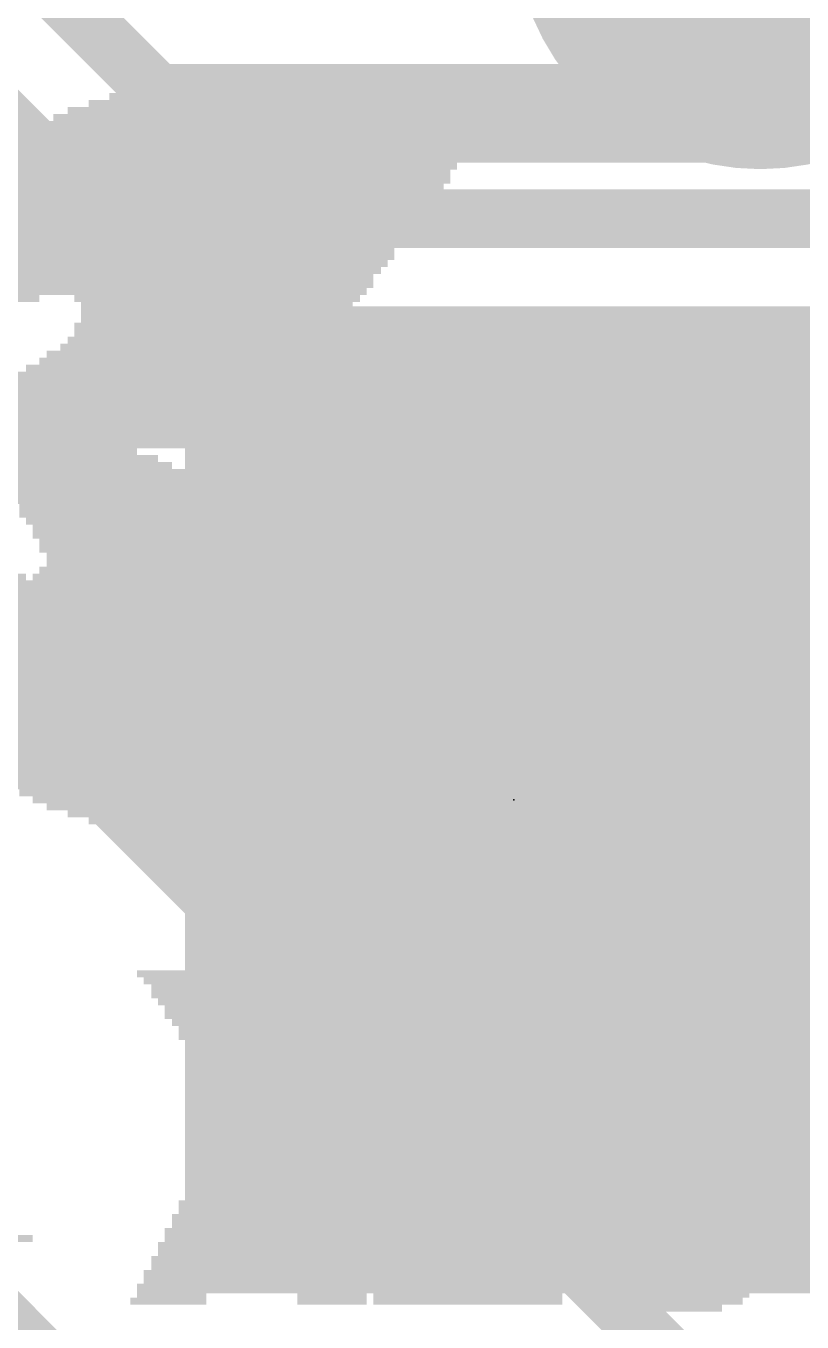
# Model space of a CAD drawing. Extents: x -0.1 to 35.6, y -0.1 to 17.9.
# Drawn here: x 26.977 to 29.337, y 7.175 to 11.115 of the extents above; entities that cross this region are included whole.
import ezdxf

# ---------------------------------------------------------------- set-up
doc = ezdxf.new("R2010")
doc.units = 0
for name, color, linetype in [('1', 12, 'CONTINUOUS'), ('16', 5, 'CONTINUOUS'), ('18', 110, 'CONTINUOUS'), ('201', 6, 'CONTINUOUS'), ('21', 40, 'CONTINUOUS'), ('23', 40, 'CONTINUOUS')]:
    doc.layers.add(name, color=color, linetype=linetype)

# ---------------------------------------------------------------- blocks, each defined once
blk = doc.blocks.new('PIE')
at = {"const_width": 0.5}
blk.add_lwpolyline([(0, -0.25, 1), (0, 0.25, 1), (0, -0.25)], format="xyb", dxfattribs=at)
blk = doc.blocks.new('RECT')
blk.add_solid([(-0.5, -0.5), (0.5, -0.5), (-0.5, 0.5), (0.5, 0.5)])
blk = doc.blocks.new('ROUNDV')
at = {"const_width": 0.5}
blk.add_lwpolyline([(0, -0.25, 1), (0, 0.25, 1), (0, -0.25)], format="xyb", dxfattribs=at)

msp = doc.modelspace()

# ---------------------------------------------------------------- linework, layer by layer
at = {"layer": '1', "const_width": 0.1778}
for points in [[(26.8687, 11.42), (27.3779, 10.9107)], [(26.7423, 11.0075), (27.2201, 10.5297)], [(27.3779, 10.9107), (30.9441, 10.9107)], [(27.2201, 10.5297), (30.7863, 10.5297)], [(28.829, 9.779), (28.4607, 9.4107)], [(30.1267, 9.779), (28.829, 9.779)], [(28.4607, 9.4107), (28.4607, 8.763)], [(27.3577, 6.7398), (26.6107, 7.4868)]]:
    msp.add_lwpolyline(points, dxfattribs=at)
at = {"layer": '1', "const_width": 0.0889}
for points in [[(27.3779, 10.9551, 1), (27.3779, 10.8663)], [(27.3465, 10.8793, 1), (27.4094, 10.9421)], [(27.2201, 10.5741, 1), (27.2201, 10.4853)], [(27.1887, 10.4983, 1), (27.2515, 10.5611)], [(28.829, 9.8234, 1), (28.829, 9.7346)], [(28.8604, 9.7476, 1), (28.7976, 9.8104)], [(28.5052, 9.4107, 1), (28.4163, 9.4107)], [(28.4293, 9.4421, 1), (28.4921, 9.3793)], [(28.4163, 8.763, 1), (28.5052, 8.763)]]:
    msp.add_lwpolyline(points, format="xyb", dxfattribs=at)
at = {"layer": '16', "const_width": 0.1778}
msp.add_lwpolyline([(25.0701, 10.9344), (30.6578, 5.3467)], dxfattribs=at)
at = {"layer": '21', "const_width": 0.127}
msp.add_lwpolyline([(26.4607, 10.763), (30.4607, 10.763)], dxfattribs=at)
at = {"layer": '23'}
msp.add_point((28.4607, 8.763), dxfattribs=at)

# ---------------------------------------------------------------- block references
at = {"layer": '1', "xscale": 2, "yscale": 3, "rotation": 180}
msp.add_blockref('RECT', (28.4607, 8.763), dxfattribs=at)
at = {"layer": '16', "xscale": 1.5, "yscale": 1.5}
msp.add_blockref('PIE', (29.21, 11.43), dxfattribs=at)
at = {"layer": '18', "xscale": 0.8001, "yscale": 0.8001}
msp.add_blockref('ROUNDV', (28.5115, 8.6995), dxfattribs=at)
msp.add_blockref('ROUNDV', (28.5115, 8.6995), dxfattribs=at)
at = {"layer": '201', "rotation": 180}
for p, xscale, yscale in [((27.7813, 10.922), 0.9322, 0.0213), ((27.7279, 10.8797), 1.1201, 0.0211), ((27.7495, 10.9008), 1.0363, 0.0211), ((27.686, 10.8373), 1.2497, 0.0211), ((27.7076, 10.8585), 1.2065, 0.0213), ((27.6644, 10.795), 1.3335, 0.0213), ((27.686, 10.8162), 1.2903, 0.0211), ((27.6339, 10.7527), 1.3538, 0.0211), ((27.6543, 10.7738), 1.3538, 0.0211), ((27.0828, 10.7103), 2.4562, 0.0211), ((27.6225, 10.7315), 1.3767, 0.0213), ((27.0713, 10.668), 2.3927, 0.0213), ((27.6009, 10.6892), 1.3741, 0.0211), ((27.0713, 10.6468), 2.3927, 0.0211), ((27.3469, 10.6257), 1.8009, 0.0211), ((27.3469, 10.6045), 1.7551, 0.0213), ((27.3469, 10.5833), 1.7145, 0.0211), ((27.3469, 10.5622), 1.7145, 0.0211), ((27.3469, 10.541), 1.6739, 0.0213), ((27.3355, 10.5198), 1.651, 0.0211), ((27.3469, 10.4987), 1.6281, 0.0211), ((27.3368, 10.4775), 1.6078, 0.0213), ((27.3266, 10.4563), 1.5875, 0.0211), ((27.3152, 10.4352), 1.5646, 0.0211), ((27.3253, 10.414), 1.5443, 0.0213), ((27.3152, 10.3928), 1.524, 0.0211), ((27.305, 10.3717), 1.5037, 0.0211), ((27.2936, 10.3505), 1.4808, 0.0213), ((27.2936, 10.3293), 1.4808, 0.0211), ((27.2834, 10.3082), 1.4605, 0.0211), ((26.7856, 10.287), 0.4648, 0.0213), ((27.559, 10.287), 0.8687, 0.0213), ((27.5577, 10.2658), 0.8255, 0.0211), ((27.5577, 10.2447), 0.8255, 0.0211), ((27.5273, 10.2023), 0.8052, 0.0211), ((27.5476, 10.2235), 0.8052, 0.0213), ((27.5057, 10.16), 0.8026, 0.0213), ((27.5273, 10.1812), 0.8052, 0.0211), ((27.4536, 10.1177), 0.8255, 0.0211), ((27.4841, 10.1388), 0.8052, 0.0211), ((27.4422, 10.0965), 0.8484, 0.0213), ((27.3787, 10.0542), 0.889, 0.0211), ((27.4104, 10.0753), 0.8661, 0.0211), ((27.2834, 10.0118), 0.9931, 0.0211), ((27.3368, 10.033), 0.9322, 0.0213), ((27.0396, 9.9907), 1.4402, 0.0211), ((27.018, 9.9695), 1.397, 0.0213), ((26.9558, 9.9272), 1.4402, 0.0211), ((26.9977, 9.9483), 1.397, 0.0211), ((26.2674, 9.906), 2.7305, 0.0213), ((26.256, 9.8848), 2.667, 0.0211), ((26.2471, 9.8637), 2.6035, 0.0211), ((26.2357, 9.8425), 2.4994, 0.0213), ((26.162, 9.8213), 2.3063, 0.0211), ((27.0713, 9.8002), 0.6147, 0.0211), ((27.1145, 9.779), 0.6147, 0.0213), ((27.145, 9.7578), 0.635, 0.0211), ((27.1882, 9.7367), 0.635, 0.0211), ((27.2097, 9.7155), 0.6325, 0.0213), ((27.2313, 9.6943), 0.635, 0.0211), ((27.2517, 9.6732), 0.635, 0.0211), ((27.2733, 9.652), 0.6325, 0.0213), ((27.2847, 9.6308), 0.6553, 0.0211), ((27.305, 9.6097), 0.6553, 0.0211), ((27.3152, 9.5885), 0.635, 0.0213), ((27.3253, 9.5673), 0.6553, 0.0211), ((27.3469, 9.5462), 0.6579, 0.0211), ((27.3469, 9.525), 0.6579, 0.0213), ((27.3685, 9.5038), 0.6553, 0.0211), ((27.3672, 9.4615), 0.6985, 0.0213), ((27.3685, 9.4827), 0.6553, 0.0211), ((27.0408, 9.4192), 1.397, 0.0211), ((26.67, 9.4403), 0.6147, 0.0211), ((27.3571, 9.4403), 0.7188, 0.0211), ((27.0294, 9.398), 1.4199, 0.0213), ((27.0294, 9.3768), 1.4199, 0.0211), ((27.0078, 9.3345), 1.5037, 0.0213), ((27.0294, 9.3557), 1.4605, 0.0211), ((26.6802, 9.2922), 2.1996, 0.0211), ((26.6802, 9.3133), 2.159, 0.0211), ((26.6802, 9.271), 2.1996, 0.0213), ((26.6802, 9.2498), 2.1996, 0.0211), ((26.6802, 9.2287), 2.2454, 0.0211), ((26.6802, 9.2075), 2.2454, 0.0213), ((26.6802, 9.1863), 2.2454, 0.0211), ((26.6903, 9.1652), 2.2657, 0.0211), ((27.2415, 9.144), 1.1633, 0.0213), ((27.2415, 9.1228), 1.1633, 0.0211), ((27.2517, 9.1017), 1.1836, 0.0211), ((27.2618, 9.0805), 1.1633, 0.0213), ((27.2618, 9.0593), 1.1633, 0.0211), ((27.2834, 9.0382), 1.1659, 0.0211), ((27.2834, 9.017), 1.1659, 0.0213), ((27.2948, 8.9958), 1.143, 0.0211), ((27.3152, 8.9747), 1.143, 0.0211), ((27.3152, 8.9535), 1.143, 0.0213), ((27.3253, 8.9323), 1.1227, 0.0211), ((27.3469, 8.9112), 1.1201, 0.0211), ((27.3571, 8.89), 1.0998, 0.0213), ((27.3672, 8.8688), 1.0795, 0.0211), ((27.4002, 8.8477), 1.0592, 0.0211), ((27.4117, 8.8265), 1.0363, 0.0213), ((27.4218, 8.8053), 1.016, 0.0211), ((27.4536, 8.7842), 0.9931, 0.0211), ((27.4739, 8.763), 0.9525, 0.0213), ((27.4955, 8.7418), 0.9093, 0.0211), ((27.5374, 8.7207), 0.8661, 0.0211), ((27.5692, 8.6995), 0.8026, 0.0213), ((27.6009, 8.6783), 0.7391, 0.0211), ((27.6327, 8.6572), 0.6756, 0.0211), ((27.6644, 8.636), 0.6121, 0.0213), ((27.6962, 8.6148), 0.5486, 0.0211), ((27.7279, 8.5937), 0.4851, 0.0211), ((27.7597, 8.5725), 0.4216, 0.0213), ((27.7813, 8.5513), 0.3378, 0.0211), ((27.8028, 8.5302), 0.254, 0.0211), ((27.8232, 8.509), 0.1676, 0.0213), ((27.432, 8.2338), 0.2337, 0.0211), ((27.9083, 8.2338), 0.2108, 0.0211), ((28.5013, 8.2338), 0.2134, 0.0211), ((28.9662, 8.2338), 0.3404, 0.0211), ((28.9662, 8.255), 0.2134, 0.0213), ((29.3992, 8.2338), 0.1905, 0.0211), ((27.4523, 8.2127), 0.2337, 0.0211), ((27.4638, 8.1915), 0.2108, 0.0213), ((27.9083, 8.2127), 0.2108, 0.0211), ((27.9083, 8.1915), 0.2108, 0.0213), ((28.5013, 8.2127), 0.2134, 0.0211), ((28.5013, 8.1915), 0.2134, 0.0213), ((28.9662, 8.1915), 0.4674, 0.0213), ((28.9662, 8.2127), 0.4216, 0.0211), ((29.3992, 8.2127), 0.1905, 0.0211), ((29.3992, 8.1915), 0.1905, 0.0213), ((27.4739, 8.1703), 0.2311, 0.0211), ((27.4955, 8.1492), 0.2337, 0.0211), ((27.9083, 8.1703), 0.2108, 0.0211), ((27.9083, 8.1492), 0.2108, 0.0211), ((28.5013, 8.1703), 0.2134, 0.0211), ((28.5013, 8.1492), 0.2134, 0.0211), ((28.9662, 8.1492), 0.5486, 0.0211), ((28.9662, 8.1703), 0.508, 0.0211), ((29.3992, 8.1703), 0.1905, 0.0211), ((29.4107, 8.1492), 0.2134, 0.0211), ((27.5158, 8.1068), 0.2337, 0.0211), ((27.5057, 8.128), 0.2134, 0.0213), ((27.9083, 8.128), 0.2108, 0.0213), ((27.9083, 8.1068), 0.2108, 0.0211), ((28.5013, 8.128), 0.2134, 0.0213), ((28.5013, 8.1068), 0.2134, 0.0211), ((28.7973, 8.1068), 0.2515, 0.0211), ((28.9776, 8.128), 0.5715, 0.0213), ((29.1465, 8.1068), 0.2337, 0.0211), ((29.4221, 8.128), 0.1905, 0.0213), ((29.4221, 8.1068), 0.1905, 0.0211), ((27.5273, 8.0857), 0.2108, 0.0211), ((27.9083, 8.0857), 0.2108, 0.0211), ((28.5013, 8.0857), 0.2134, 0.0211), ((28.7871, 8.0857), 0.2311, 0.0211), ((29.1668, 8.0857), 0.2337, 0.0211), ((29.4221, 8.0857), 0.1905, 0.0211), ((27.5476, 8.0645), 0.2108, 0.0213), ((27.559, 8.0433), 0.2337, 0.0211), ((27.9083, 8.0645), 0.2108, 0.0213), ((27.9083, 8.0433), 0.2108, 0.0211), ((28.5013, 8.0645), 0.2134, 0.0213), ((28.5013, 8.0433), 0.2134, 0.0211), ((28.7769, 8.0645), 0.2108, 0.0213), ((28.7769, 8.0433), 0.2108, 0.0211), ((29.1783, 8.0645), 0.2108, 0.0213), ((29.1986, 8.0433), 0.2108, 0.0211), ((29.4221, 8.0645), 0.1905, 0.0213), ((29.4221, 8.0433), 0.1905, 0.0211), ((27.5692, 8.0222), 0.2134, 0.0211), ((27.5793, 8.001), 0.2337, 0.0213), ((27.9083, 8.0222), 0.2108, 0.0211), ((27.9083, 8.001), 0.2108, 0.0213), ((28.5013, 8.0222), 0.2134, 0.0211), ((28.5013, 8.001), 0.2134, 0.0213), ((28.7655, 8.0222), 0.2337, 0.0211), ((28.7541, 8.001), 0.2108, 0.0213), ((29.1986, 8.0222), 0.2108, 0.0211), ((29.1986, 8.001), 0.2108, 0.0213), ((27.6009, 7.9798), 0.2311, 0.0211), ((27.6111, 7.9587), 0.2108, 0.0211), ((27.9083, 7.9798), 0.2108, 0.0211), ((27.9083, 7.9587), 0.2108, 0.0211), ((28.5013, 7.9798), 0.2134, 0.0211), ((28.5013, 7.9587), 0.2134, 0.0211), ((28.7541, 7.9798), 0.2108, 0.0211), ((28.7541, 7.9587), 0.2108, 0.0211), ((29.1986, 7.9798), 0.2108, 0.0211), ((29.1986, 7.9587), 0.2108, 0.0211), ((27.6225, 7.9375), 0.2337, 0.0213), ((27.6428, 7.9163), 0.2337, 0.0211), ((27.9083, 7.9375), 0.2108, 0.0213), ((27.9083, 7.9163), 0.2108, 0.0211), ((28.5013, 7.9375), 0.2134, 0.0213), ((28.5013, 7.9163), 0.2134, 0.0211), ((28.7541, 7.9375), 0.2108, 0.0213), ((28.7541, 7.9163), 0.2108, 0.0211), ((29.2202, 7.9375), 0.2134, 0.0213), ((29.2202, 7.9163), 0.2134, 0.0211), ((27.6543, 7.8952), 0.2108, 0.0211), ((27.6644, 7.874), 0.2311, 0.0213), ((27.9083, 7.8952), 0.2108, 0.0211), ((27.9083, 7.874), 0.2108, 0.0213), ((28.5013, 7.8952), 0.2134, 0.0211), ((28.5013, 7.874), 0.2134, 0.0213), ((29.2202, 7.8952), 0.2134, 0.0211), ((29.2202, 7.874), 0.2134, 0.0213), ((27.6746, 7.8528), 0.2108, 0.0211), ((27.8016, 7.8317), 0.4242, 0.0211), ((27.9083, 7.8528), 0.2108, 0.0211), ((28.5013, 7.8528), 0.2134, 0.0211), ((28.5013, 7.8317), 0.2134, 0.0211), ((29.2202, 7.8528), 0.2134, 0.0211), ((29.2202, 7.8317), 0.2134, 0.0211), ((27.8016, 7.8105), 0.4242, 0.0213), ((28.5013, 7.8105), 0.2134, 0.0213), ((29.2202, 7.8105), 0.2134, 0.0213), ((27.7914, 7.7682), 0.4445, 0.0211), ((27.8016, 7.7893), 0.4242, 0.0211), ((28.5013, 7.7893), 0.2134, 0.0211), ((28.5013, 7.7682), 0.2134, 0.0211), ((29.2202, 7.7893), 0.2134, 0.0211), ((29.2202, 7.7682), 0.2134, 0.0211), ((27.7813, 7.7258), 0.4648, 0.0211), ((27.7914, 7.747), 0.4445, 0.0213), ((28.5013, 7.747), 0.2134, 0.0213), ((28.5013, 7.7258), 0.2134, 0.0211), ((29.2202, 7.747), 0.2134, 0.0213), ((29.2202, 7.7258), 0.2134, 0.0211), ((27.7698, 7.6835), 0.4877, 0.0213), ((27.7813, 7.7047), 0.4648, 0.0211), ((28.5013, 7.7047), 0.2134, 0.0211), ((28.5013, 7.6835), 0.2134, 0.0213), ((29.2202, 7.7047), 0.2134, 0.0211), ((29.2202, 7.6835), 0.2134, 0.0213), ((27.6111, 7.6412), 0.2108, 0.0211), ((27.7698, 7.6623), 0.4877, 0.0211), ((27.8765, 7.6412), 0.2743, 0.0211), ((28.5013, 7.6623), 0.2134, 0.0211), ((28.5013, 7.6412), 0.2134, 0.0211), ((29.2202, 7.6623), 0.2134, 0.0211), ((29.2202, 7.6412), 0.2134, 0.0211), ((27.5907, 7.5988), 0.2108, 0.0211), ((27.6111, 7.62), 0.2108, 0.0213), ((27.8765, 7.62), 0.2743, 0.0213), ((27.8867, 7.5988), 0.254, 0.0211), ((28.5013, 7.62), 0.2134, 0.0213), ((28.5013, 7.5988), 0.2134, 0.0211), ((28.7541, 7.5988), 0.2108, 0.0211), ((29.2202, 7.62), 0.2134, 0.0213), ((29.2202, 7.5988), 0.2134, 0.0211), ((27.5793, 7.5777), 0.2337, 0.0211), ((27.5692, 7.5565), 0.2134, 0.0213), ((27.8968, 7.5777), 0.2337, 0.0211), ((27.8968, 7.5565), 0.2337, 0.0213), ((28.5013, 7.5777), 0.2134, 0.0211), ((28.5013, 7.5565), 0.2134, 0.0213), ((28.7541, 7.5777), 0.2108, 0.0211), ((28.7541, 7.5565), 0.2108, 0.0213), ((29.2202, 7.5777), 0.2134, 0.0211), ((29.2202, 7.5565), 0.2134, 0.0213), ((27.559, 7.5353), 0.2337, 0.0211), ((27.9083, 7.5353), 0.2108, 0.0211), ((28.5013, 7.5353), 0.2134, 0.0211), ((28.7541, 7.5353), 0.2108, 0.0211), ((29.2202, 7.5353), 0.2134, 0.0211), ((27.5374, 7.493), 0.2311, 0.0213), ((27.5476, 7.5142), 0.2108, 0.0211), ((27.9083, 7.5142), 0.2108, 0.0211), ((27.9083, 7.493), 0.2108, 0.0213), ((28.5013, 7.5142), 0.2134, 0.0211), ((28.5013, 7.493), 0.2134, 0.0213), ((28.7541, 7.5142), 0.2108, 0.0211), ((28.7541, 7.493), 0.2108, 0.0213), ((29.1986, 7.493), 0.2108, 0.0213), ((29.2087, 7.5142), 0.1905, 0.0211), ((27.5158, 7.4507), 0.2337, 0.0211), ((27.5273, 7.4718), 0.2108, 0.0211), ((27.9083, 7.4718), 0.2108, 0.0211), ((27.9083, 7.4507), 0.2108, 0.0211), ((28.5013, 7.4718), 0.2134, 0.0211), ((28.5013, 7.4507), 0.2134, 0.0211), ((28.7655, 7.4718), 0.2337, 0.0211), ((28.7769, 7.4507), 0.2108, 0.0211), ((29.1986, 7.4718), 0.2108, 0.0211), ((29.1986, 7.4507), 0.2108, 0.0211), ((26.8605, 7.4295), 0.2743, 0.0213), ((27.4955, 7.4083), 0.2337, 0.0211), ((27.5057, 7.4295), 0.2134, 0.0213), ((27.9083, 7.4295), 0.2108, 0.0213), ((27.9083, 7.4083), 0.2108, 0.0211), ((28.5013, 7.4295), 0.2134, 0.0213), ((28.5013, 7.4083), 0.2134, 0.0211), ((28.7769, 7.4295), 0.2108, 0.0213), ((28.7871, 7.4083), 0.2311, 0.0211), ((29.1783, 7.4083), 0.2108, 0.0211), ((29.1986, 7.4295), 0.2108, 0.0213), ((27.4739, 7.366), 0.2311, 0.0213), ((27.4841, 7.3872), 0.2108, 0.0211), ((27.9083, 7.3872), 0.2108, 0.0211), ((27.9083, 7.366), 0.2108, 0.0213), ((28.321, 7.3872), 0.574, 0.0211), ((28.321, 7.366), 0.574, 0.0213), ((28.7871, 7.3872), 0.2311, 0.0211), ((28.8074, 7.366), 0.2311, 0.0213), ((29.1567, 7.366), 0.254, 0.0213), ((29.1783, 7.3872), 0.2108, 0.0211), ((27.4523, 7.3237), 0.2337, 0.0211), ((27.4638, 7.3448), 0.2108, 0.0211), ((27.9083, 7.3448), 0.2108, 0.0211), ((27.9083, 7.3237), 0.2108, 0.0211), ((28.321, 7.3448), 0.574, 0.0211), ((28.321, 7.3237), 0.574, 0.0211), ((28.9776, 7.3448), 0.5715, 0.0211), ((28.9763, 7.3237), 0.5283, 0.0211), ((27.432, 7.2813), 0.2337, 0.0211), ((27.4422, 7.3025), 0.2134, 0.0213), ((27.9083, 7.3025), 0.2108, 0.0213), ((27.9083, 7.2813), 0.2108, 0.0211), ((28.321, 7.3025), 0.574, 0.0213), ((28.321, 7.2813), 0.574, 0.0211), ((28.9865, 7.3025), 0.508, 0.0213), ((28.9878, 7.2813), 0.4648, 0.0211), ((27.4104, 7.239), 0.2311, 0.0213), ((27.4206, 7.2602), 0.2108, 0.0211), ((27.9083, 7.2602), 0.2108, 0.0211), ((27.9083, 7.239), 0.2108, 0.0213), ((28.321, 7.2602), 0.574, 0.0211), ((28.321, 7.239), 0.574, 0.0213), ((28.9763, 7.2602), 0.4013, 0.0211), ((28.9878, 7.239), 0.3378, 0.0213), ((28.9763, 7.2178), 0.2337, 0.0211)]:
    msp.add_blockref('RECT', p, dxfattribs=dict(at, xscale=xscale, yscale=yscale))

doc.saveas('drawing.dxf')
